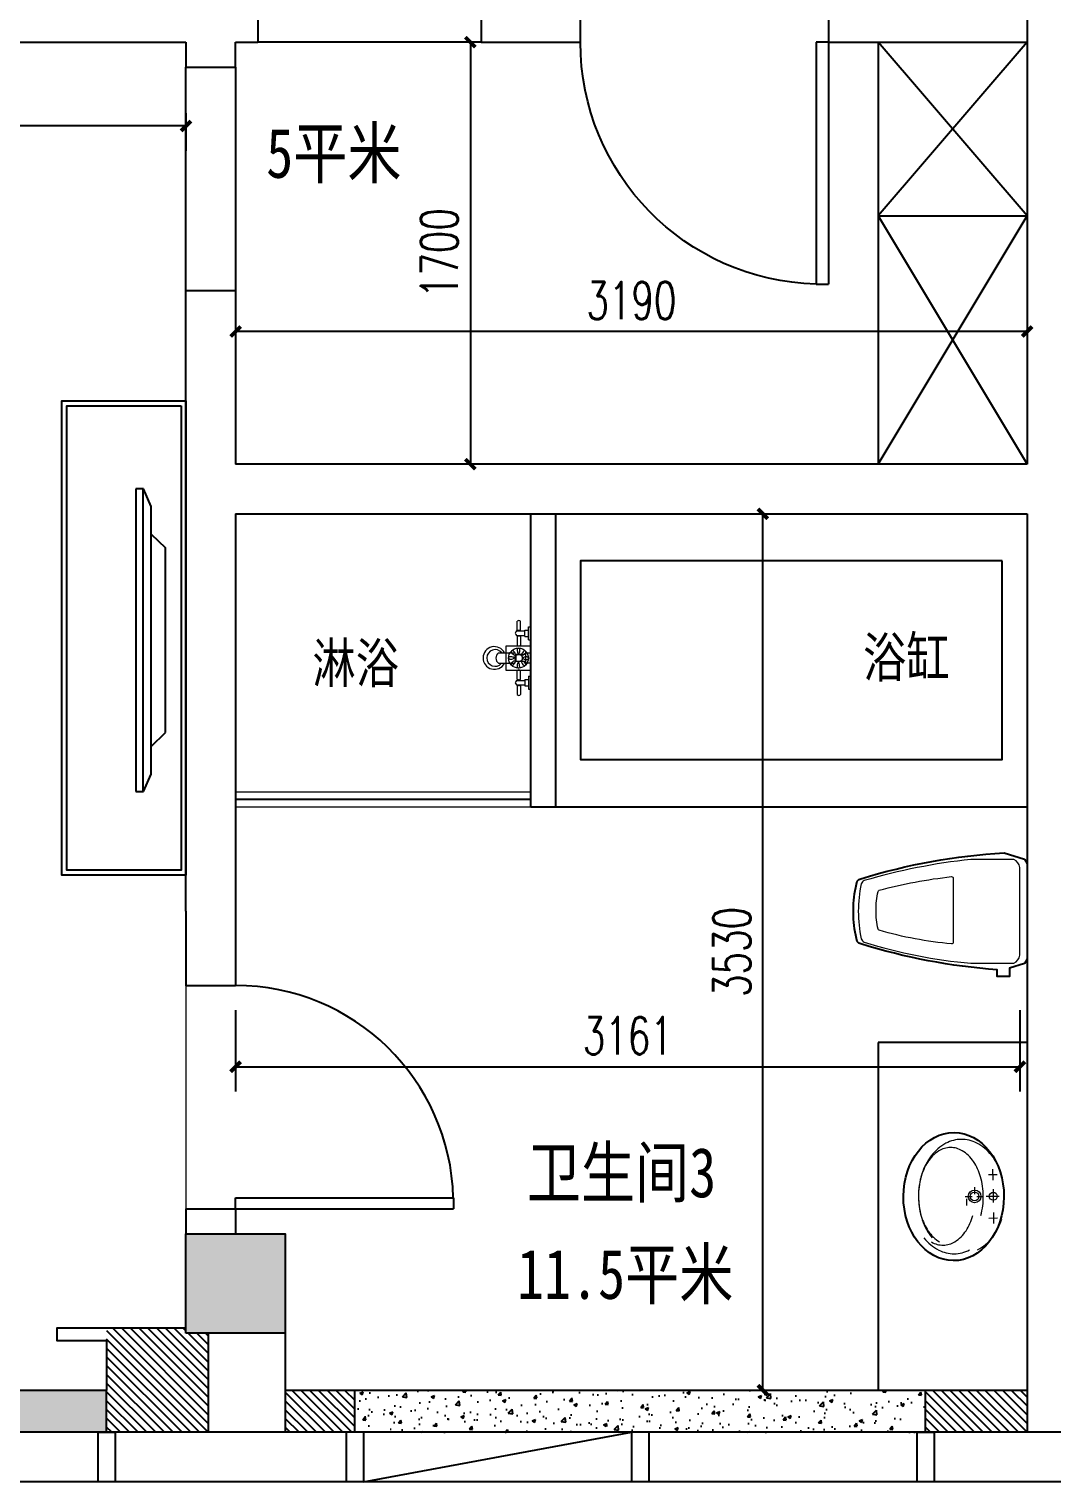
# Model space of a CAD drawing. Header units: millimetres. Extents: x 561810 to 956823, y -438984 to -391712.
# Drawn here: x 585667 to 589790, y -415003 to -409150 of the extents above; entities that cross this region are included whole.
import ezdxf

# ---------------------------------------------------------------- set-up
doc = ezdxf.new("R2010")
doc.units = ezdxf.units.MM
doc.header["$LTSCALE"] = 10
doc.header["$MEASUREMENT"] = 0
doc.layers.get('0').update_dxf_attribs({"linetype": 'CONTINUOUS'})
doc.layers.get('DEFPOINTS').update_dxf_attribs({"color": 1, "linetype": 'CONTINUOUS'})
for name, color, linetype in [('J-家私外线', 4, 'CONTINUOUS'), ('PUB_DIM', 3, 'CONTINUOUS'), ('PUB_HATCH', 144, 'CONTINUOUS'), ('WALL', 7, 'CONTINUOUS'), ('WINDOW', 4, 'CONTINUOUS'), ('填充', 8, 'CONTINUOUS'), ('墙', 7, 'CONTINUOUS')]:
    doc.layers.add(name, color=color, linetype=linetype)
doc.layers.add('家居内线', color=251, linetype='CONTINUOUS', lineweight=13)
doc.layers.add('细线', color=250, linetype='CONTINUOUS', lineweight=5)
doc.styles.add('12', font='', dxfattribs={"width": 0.8})
doc.styles.add('_TCH_DIM_T3', font='SIMPLEX', dxfattribs={"width": 0.705882, "bigfont": 'GBCBIG'})
doc.styles.get('12').set_extended_font_data('SimSun')
doc.dimstyles.new('_TCH_ARCH&&100', dxfattribs={"dimtxt": 297.5, "dimasz": 100, "dimexe": 250, "dimexo": 300, "dimgap": 126.25, "dimtad": 1, "dimdec": 0, "dimzin": 0, "dimdsep": 46, "dimtxsty": '_TCH_DIM_T3', "dimblk": 'ARCHTICK', "dimcen": 0.09, "dimclrt": 7, "dimazin": 0, "dimtfac": 1, "dimtdec": 0, "dimtix": 1, "dimtmove": 0, "dimatfit": 3, "dimldrblk": 'ARCHTICK', "dimfxl": 0, "dimtolj": 1, "dimtzin": 0, "dimarcsym": 0})

# ---------------------------------------------------------------- blocks, each defined once
blk = doc.blocks.new('$DORLIB2D$00000001')
for p, q in [((0.45, 0.975), (0.5, 0.975)), ((0.45, 0), (0.45, 0.975)), ((0.5, 0), (0.5, 0.975)), ((0.5, 0), (0.45, 0))]:
    blk.add_line(p, q)
blk.add_arc((0.475, 0), 0.975, 91.46928, 180)
blk = doc.blocks.new('_ARCHTICK')
at = {"color": 0, "linetype": 'ByBlock', "const_width": 0.4}
blk.add_lwpolyline([(-0.5, -0.5), (0.5, 0.5)], dxfattribs=at)
blk = doc.blocks.new('*D909')
at = {"layer": 'DEFPOINTS', "color": 0}
for p in [(581389.9, -409388.4), (586299.9, -409388.4), (581389.9, -409540.4)]:
    blk.add_point(p, dxfattribs=at)
at = {"layer": 'PUB_DIM', "color": 0, "lineweight": -2}
for p, q in [((581389.9, -409488.4), (581389.9, -409640.4)), ((586299.9, -409488.4), (586299.9, -409640.4))]:
    blk.add_line(p, q, dxfattribs=at)
at = {"layer": 'PUB_DIM', "color": 8, "lineweight": -2}
blk.add_line((586299.9, -409540.4), (581389.9, -409540.4), dxfattribs=at)
at = {"layer": 'PUB_DIM', "color": 8, "lineweight": -2, "xscale": 40, "yscale": 40, "zscale": 40, "rotation": 180}
blk.add_blockref('_ARCHTICK', (581389.9, -409540.4), dxfattribs=at)
at = {"layer": 'PUB_DIM', "color": 8, "lineweight": -2, "xscale": 40, "yscale": 40, "zscale": 40}
blk.add_blockref('_ARCHTICK', (586299.9, -409540.4), dxfattribs=at)
at = {"layer": 'PUB_DIM', "color": 142, "insert": (583844.9, -409415.4), "char_height": 150, "attachment_point": 5, "style": '_TCH_DIM_T3'}
blk.add_mtext('\\A1;4910', dxfattribs=at)
blk = doc.blocks.new('*D910')
at = {"layer": 'DEFPOINTS', "color": 0}
for p in [(588518.4, -411102.8), (588624.9, -411102.8), (588518.4, -414632.8)]:
    blk.add_point(p, dxfattribs=at)
at = {"layer": 'PUB_DIM', "color": 0, "lineweight": -2}
for p, q in [((588618.4, -411102.8), (588724.9, -411102.8)), ((588618.4, -414632.8), (588724.9, -414632.8))]:
    blk.add_line(p, q, dxfattribs=at)
at = {"layer": 'PUB_DIM', "color": 8, "lineweight": -2}
blk.add_line((588624.9, -414632.8), (588624.9, -411102.8), dxfattribs=at)
at = {"layer": 'PUB_DIM', "color": 8, "lineweight": -2, "xscale": 40, "yscale": 40, "zscale": 40}
for p, rotation in [((588624.9, -411102.8), 90), ((588624.9, -414632.8), 270)]:
    blk.add_blockref('_ARCHTICK', p, dxfattribs=dict(at, rotation=rotation))
at = {"layer": 'PUB_DIM', "color": 142, "insert": (588499.9, -412867.8), "char_height": 150, "attachment_point": 5, "rotation": 90, "style": '_TCH_DIM_T3'}
blk.add_mtext('\\A1;3530', dxfattribs=at)
blk = doc.blocks.new('*D911')
at = {"layer": 'DEFPOINTS', "color": 0}
for p in [(586499.9, -413002.8), (589660.8, -413002.8), (589660.8, -413330.4)]:
    blk.add_point(p, dxfattribs=at)
at = {"layer": 'PUB_DIM', "color": 0, "lineweight": -2}
for p, q in [((586499.9, -413102.8), (586499.9, -413430.4)), ((589660.8, -413102.8), (589660.8, -413430.4))]:
    blk.add_line(p, q, dxfattribs=at)
at = {"layer": 'PUB_DIM', "color": 8, "lineweight": -2}
blk.add_line((586499.9, -413330.4), (589660.8, -413330.4), dxfattribs=at)
at = {"layer": 'PUB_DIM', "color": 8, "lineweight": -2, "xscale": 40, "yscale": 40, "zscale": 40, "rotation": 180}
blk.add_blockref('_ARCHTICK', (586499.9, -413330.4), dxfattribs=at)
at = {"layer": 'PUB_DIM', "color": 8, "lineweight": -2, "xscale": 40, "yscale": 40, "zscale": 40}
blk.add_blockref('_ARCHTICK', (589660.8, -413330.4), dxfattribs=at)
at = {"layer": 'PUB_DIM', "color": 142, "insert": (588080.3, -413205.4), "char_height": 150, "attachment_point": 5, "style": '_TCH_DIM_T3'}
blk.add_mtext('\\A1;3161', dxfattribs=at)
blk = doc.blocks.new('*D914')
at = {"layer": 'DEFPOINTS', "color": 0}
for p in [(586499.9, -410069.3), (589689.9, -410069.3), (586499.9, -410368.4)]:
    blk.add_point(p, dxfattribs=at)
at = {"layer": 'PUB_DIM', "color": 0, "lineweight": -2}
for p, q in [((586499.9, -410169.3), (586499.9, -410468.4)), ((589689.9, -410169.3), (589689.9, -410468.4))]:
    blk.add_line(p, q, dxfattribs=at)
at = {"layer": 'PUB_DIM', "color": 8, "lineweight": -2}
blk.add_line((589689.9, -410368.4), (586499.9, -410368.4), dxfattribs=at)
at = {"layer": 'PUB_DIM', "color": 8, "lineweight": -2, "xscale": 40, "yscale": 40, "zscale": 40, "rotation": 180}
blk.add_blockref('_ARCHTICK', (586499.9, -410368.4), dxfattribs=at)
at = {"layer": 'PUB_DIM', "color": 8, "lineweight": -2, "xscale": 40, "yscale": 40, "zscale": 40}
blk.add_blockref('_ARCHTICK', (589689.9, -410368.4), dxfattribs=at)
at = {"layer": 'PUB_DIM', "color": 142, "insert": (588094.9, -410243.4), "char_height": 150, "attachment_point": 5, "style": '_TCH_DIM_T3'}
blk.add_mtext('\\A1;3190', dxfattribs=at)
blk = doc.blocks.new('*D915')
at = {"layer": 'DEFPOINTS', "color": 0}
for p in [(587489.9, -409202.8), (587445.9, -410902.8), (587489.9, -410902.8)]:
    blk.add_point(p, dxfattribs=at)
at = {"layer": 'PUB_DIM', "color": 0, "lineweight": -2}
for p, q in [((587389.9, -409202.8), (587345.9, -409202.8)), ((587389.9, -410902.8), (587345.9, -410902.8))]:
    blk.add_line(p, q, dxfattribs=at)
at = {"layer": 'PUB_DIM', "color": 8, "lineweight": -2}
blk.add_line((587445.9, -409202.8), (587445.9, -410902.8), dxfattribs=at)
at = {"layer": 'PUB_DIM', "color": 8, "lineweight": -2, "xscale": 40, "yscale": 40, "zscale": 40}
for p, rotation in [((587445.9, -409202.8), 90), ((587445.9, -410902.8), 270)]:
    blk.add_blockref('_ARCHTICK', p, dxfattribs=dict(at, rotation=rotation))
at = {"layer": 'PUB_DIM', "color": 142, "insert": (587320.9, -410052.8), "char_height": 150, "attachment_point": 5, "rotation": 90, "style": '_TCH_DIM_T3'}
blk.add_mtext('\\A1;1700', dxfattribs=at)

msp = doc.modelspace()

# ---------------------------------------------------------------- hatches: boundary and pattern name
h = msp.add_hatch()
h.set_pattern_fill('ANSI31', color=250, scale=200, angle=-90, style=0)
h.set_pattern_definition([(315, (586389.9, -414802.755), (17.6777, 17.6777), [])])
h.paths.add_polyline_path([(586389.9, -414802.8), (586389.9, -414402.8), (586299.9, -414402.8), (586299.9, -414382.8), (585979.9, -414382.8), (585979.9, -414632.8), (585979.9, -414802.8), (586014.9, -414802.8)])
h = msp.add_hatch()
h.set_pattern_fill('AR-CONC', color=250, scale=20, style=0)
h.set_pattern_definition([(50, (585979.9, -414802.76), (143.452, -12.5504), [15, -165]), (355, (585979.9, -414802.76), (-27.75, 150.4384), [12, -132]), (100.4514, (585991.86, -414803.8), (115.702, 137.888), [12.748, -140.2284]), (46.184, (585979.9, -414762.76), (213.448, -33.104), [22.5, -247.5]), (96.6356, (585997.69, -414765.51), (186.933, 194.824), [19.122, -210.343]), (351.184, (585979.9, -414762.76), (186.932, 194.824), [18, -198]), (21, (585999.9, -414772.76), (119.3814, -80.5238), [15, -165]), (326, (585999.9, -414772.76), (48.663, 145.03), [12, -132]), (71.4514, (586009.85, -414779.47), (168.0445, 64.506), [12.748, -140.2284]), (37.5, (585979.9, -414802.755), (2.432, 66.5788), [0, -130.4, 0, -134, 0, -132.5]), (7.5, (585979.9, -414802.755), (52.6139, 78.8823), [0, -76.4, 0, -127.4, 0, -50.5]), (327.5, (585935.3, -414802.755), (106.7645, -4.511), [0, -50, 0, -156, 0, -207]), (317.5, (585915.3, -414802.755), (116.6372, 20.021), [0, -65, 0, -103.6, 0, -147])])
h.paths.add_polyline_path([(585979.9, -414802.8), (585979.9, -414632.8), (581979.9, -414632.8), (581979.9, -414802.8), (582014.9, -414802.8)])
h = msp.add_hatch()
h.set_pattern_fill('AR-CONC', color=250, scale=20, style=0)
h.set_pattern_definition([(50, (589279.9, -414802.76), (143.452, -12.5504), [15, -165]), (355, (589279.9, -414802.76), (-27.75, 150.438), [12, -132]), (100.4514, (589291.86, -414803.8), (115.702, 137.888), [12.748, -140.228]), (46.184, (589279.9, -414762.76), (213.448, -33.104), [22.5, -247.5]), (96.636, (589297.69, -414765.51), (186.933, 194.824), [19.122, -210.343]), (351.184, (589279.9, -414762.76), (186.932, 194.824), [18, -198]), (21, (589299.9, -414772.76), (119.3814, -80.524), [15, -165]), (326, (589299.9, -414772.76), (48.663, 145.03), [12, -132]), (71.4514, (589309.85, -414779.47), (168.0445, 64.506), [12.748, -140.228]), (37.5, (589279.9, -414802.755), (2.432, 66.5788), [0, -130.4, 0, -134, 0, -132.5]), (7.5, (589279.9, -414802.755), (52.614, 78.8823), [0, -76.4, 0, -127.4, 0, -50.5]), (327.5, (589235.3, -414802.755), (106.7645, -4.511), [0, -50, 0, -156, 0, -207]), (317.5, (589215.3, -414802.755), (116.6372, 20.021), [0, -65, 0, -103.6, 0, -147])])
h.paths.add_polyline_path([(586979.9, -414632.8), (586979.9, -414802.8), (587014.9, -414802.8), (589279.9, -414802.8), (589279.9, -414632.8)])
at = {"layer": 'PUB_HATCH'}
h = msp.add_hatch(color=256, dxfattribs=at)
h.paths.add_polyline_path([(574309.9, -414402.8), (574309.9, -414002.8), (574709.9, -414002.8), (574709.9, -414402.8)])
h.paths.add_polyline_path([(562449.9, -414402.8), (562449.9, -414002.8), (562849.9, -414002.8), (562849.9, -414402.8)])
h.paths.add_polyline_path([(562449.9, -409202.8), (562449.9, -408802.8), (562849.9, -408802.8), (562849.9, -409202.8)])
h.paths.add_polyline_path([(562449.9, -402742.8), (562449.9, -402342.8), (562849.9, -402342.8), (562849.9, -402742.8)])
h.paths.add_polyline_path([(598159.9, -402742.8), (598159.9, -402342.8), (598559.9, -402342.8), (598559.9, -402742.8)])
h.paths.add_polyline_path([(598159.9, -409202.8), (598159.9, -408802.8), (598559.9, -408802.8), (598559.9, -409202.8)])
h.paths.add_polyline_path([(598159.9, -414402.8), (598159.9, -414002.8), (598559.9, -414002.8), (598559.9, -414402.8)])
h.paths.add_polyline_path([(586299.9, -414402.8), (586299.9, -414002.8), (586699.9, -414002.8), (586699.9, -414402.8)])
at = {"layer": '墙'}
h = msp.add_hatch(dxfattribs=at)
h.set_pattern_fill('ANSI31', color=250, scale=200, angle=-90, style=0)
h.set_pattern_definition([(315, (589689.9, -414802.755), (17.67767, 17.67767), [])])
h.paths.add_polyline_path([(586979.9, -414802.8), (586979.9, -414632.8), (586699.9, -414632.8), (586699.9, -414802.8)])
h.paths.add_polyline_path([(589279.9, -414632.8), (589279.9, -414802.8), (589314.9, -414802.8), (589689.9, -414802.8), (589689.9, -414632.8)])

# ---------------------------------------------------------------- linework, layer by layer
at = {"color": 1}
for p, q in [((585944.9, -414802.8), (585944.9, -415002.8)), ((586014.9, -414802.8), (586014.9, -415002.8)), ((586944.9, -414802.8), (586944.9, -415002.8)), ((587014.9, -414802.8), (587014.9, -415002.8)), ((587014.9, -415002.8), (588094.9, -414802.8)), ((588094.9, -414802.8), (588094.9, -415002.8)), ((588164.9, -414802.8), (588164.9, -415002.8)), ((589244.9, -414802.8), (589244.9, -415002.8)), ((589314.9, -414802.8), (589314.9, -415002.8))]:
    msp.add_line(p, q, dxfattribs=at)
for points in [[(587014.9, -414802.8), (586944.9, -414802.8)], [(589244.9, -414802.8), (589314.9, -414802.8)]]:
    msp.add_lwpolyline(points, dxfattribs=at)
at = {"layer": 'J-家私外线'}
msp.add_lwpolyline([(586299.9, -410647.8), (586299.9, -412557.8), (585799.9, -412557.8), (585799.9, -410647.8)], close=True, dxfattribs=at)
at = {"layer": 'WALL'}
for p, q in [((589689.9, -408502.8), (589689.9, -410902.8)), ((586589.9, -409002.8), (586589.9, -409202.8)), ((587489.9, -409002.8), (587489.9, -409202.8)), ((587889.6, -409202.8), (587889.6, -409002.8)), ((588889.6, -409002.8), (588889.6, -409202.8)), ((581389.9, -409202.8), (586299.9, -409202.8)), ((586299.9, -409202.8), (586299.9, -409302.8)), ((586499.9, -409202.8), (586589.9, -409202.8)), ((586499.9, -409302.8), (586499.9, -409202.8)), ((587489.9, -409202.8), (587889.6, -409202.8)), ((588889.6, -409202.8), (589689.9, -409202.8)), ((586499.9, -410202.8), (586499.9, -410902.8)), ((586499.9, -410202.8), (586499.9, -410902.8)), ((589689.9, -410902.8), (586499.9, -410902.8)), ((586499.9, -411102.8), (586499.9, -413002.8)), ((586499.9, -411102.8), (589689.9, -411102.8)), ((587689.9, -412282.8), (587689.9, -411102.8)), ((587789.9, -412282.8), (587789.9, -411102.8)), ((589689.9, -411102.8), (589689.9, -414802.8)), ((587689.9, -412282.8), (587789.9, -412282.8)), ((586299.9, -413902.8), (586299.9, -414002.8)), ((586499.9, -413902.8), (586499.9, -414002.8)), ((586389.9, -414402.8), (586389.9, -414802.8)), ((586699.9, -414402.8), (586699.9, -414802.8)), ((581979.9, -414632.8), (585979.9, -414632.8)), ((586699.9, -414632.8), (589689.9, -414632.8))]:
    msp.add_line(p, q, dxfattribs=at)
for points in [[(586299.9, -409302.8), (586499.9, -409302.8)], [(586299.9, -412702.8), (586299.9, -410502.8), (586299.9, -410502.8), (586299.9, -410202.8), (586499.9, -410202.8)], [(586299.9, -412702.8), (586299.9, -412702.8), (586299.9, -413002.8), (586499.9, -413002.8)], [(586299.9, -413902.8), (586499.9, -413902.8)], [(586299.9, -414402.8), (586299.9, -414002.8), (586699.9, -414002.8), (586699.9, -414402.8), (586299.9, -414402.8)], [(586299.9, -414402.8), (586299.9, -414002.8), (586699.9, -414002.8), (586699.9, -414402.8), (586299.9, -414402.8)], [(586389.9, -414002.8), (586589.9, -414002.8)], [(586979.9, -414802.8), (586979.9, -414632.8)], [(589279.9, -414802.8), (589279.9, -414632.8)]]:
    msp.add_lwpolyline(points, dxfattribs=at)
at = {"layer": 'WINDOW'}
for p, q in [((586499.9, -412252.8), (587689.9, -412252.8)), ((599009.9, -414802.8), (562009.9, -414802.8)), ((599129.9, -415002.8), (561809.9, -415002.8))]:
    msp.add_line(p, q, dxfattribs=at)
at = {"layer": '填充', "color": 142, "ltscale": 0.01}
for p, q in [((589089.9, -409202.8), (589089.9, -410902.8)), ((589089.9, -409902.8), (589689.9, -409902.8)), ((586128.3, -411002.3), (586097.7, -411002.3)), ((586097.7, -411002.3), (586097.7, -412221.9)), ((586160.2, -411073.2), (586128.3, -411002.3)), ((586160.2, -412150.9), (586160.2, -411073.2)), ((586160.2, -411184.6), (586216.9, -411240.1)), ((586216.9, -411984.1), (586216.9, -411240.1)), ((586160.2, -412039.6), (586216.9, -411984.1)), ((586128.3, -412221.9), (586160.2, -412150.9)), ((586097.7, -412221.9), (586128.3, -412221.9)), ((587789.9, -412282.8), (589689.9, -412282.8)), ((589689.9, -413232.8), (589089.9, -413232.8)), ((589089.9, -413232.8), (589089.9, -414632.8))]:
    msp.add_line(p, q, dxfattribs=at)
msp.add_lwpolyline([(586299.9, -410647.8), (586299.9, -412557.8), (585799.9, -412557.8), (585799.9, -410647.8)], close=True, dxfattribs=at)
for points in [[(589589.9, -411292.8), (587889.9, -411292.8), (587889.9, -412092.8), (589589.9, -412092.8), (589589.9, -411292.8)], [(586299.9, -414382.8), (585779.9, -414382.8), (585779.9, -414432.8), (585979.9, -414432.8), (585979.9, -414632.8)], [(585944.9, -414802.8), (586014.9, -414802.8), (585979.9, -414802.8), (585979.9, -414632.8)]]:
    msp.add_lwpolyline(points, dxfattribs=at)
msp.add_lwpolyline([(589679.9, -412494), (589689.9, -412512.6), (589689.9, -412704.1), (589689.9, -412895.6), (589679.9, -412914.2), (589618.4, -412933.3), (589618.4, -412967.1), (589568.9, -412967.1), (589568.9, -412939.3, -0.057211), (589019.8, -412835.6, -0.172572), (589005.4, -412825.6, -0.053902), (588989.7, -412722.7), (588989.7, -412704.1), (588989.7, -412685.5, -0.053902), (589005.4, -412582.6, -0.172572), (589019.8, -412572.6, -0.059878), (589596.9, -412468.3)], format="xyb", close=True, dxfattribs=at)
msp.add_ellipse((589393.8, -413853.1), major_axis=(1.4, 258.2), ratio=0.784654, start_param=3.141593, end_param=9.424778, dxfattribs=at)
at = {"layer": '墙', "color": 250}
for p, q in [((587489.9, -409202.8), (586589.9, -409202.8)), ((586299.9, -410202.8), (586299.9, -409302.8)), ((586499.9, -409302.8), (586499.9, -410202.8)), ((586125.4, -411002.3), (586125.4, -412221.9))]:
    msp.add_line(p, q, dxfattribs=at)
for points in [[(589689.9, -409202.8), (589089.9, -409902.8), (589689.9, -410902.8)], [(589089.9, -410902.8), (589689.9, -409902.8), (589089.9, -409202.8)]]:
    msp.add_lwpolyline(points, dxfattribs=at)
at = {"layer": '墙', "color": 250, "elevation": 0}
msp.add_lwpolyline([(586279.9, -410667.8), (586279.9, -412537.8), (585819.9, -412537.8), (585819.9, -410667.8)], close=True, dxfattribs=at)
at = {"layer": '家居内线', "color": 251}
for p, q in [((587635.1, -411570.9), (587635.1, -411535.8)), ((587648.6, -411570.9), (587648.6, -411535.8)), ((587679.9, -411610.3), (587679.9, -411557.5)), ((587679.9, -411557.5), (587689.9, -411557.5)), ((587632.3, -411574.7), (587665.5, -411574.7)), ((587632.3, -411593.2), (587665.5, -411593.2)), ((587635.1, -411597), (587635.1, -411632.1)), ((587648.6, -411597), (587648.6, -411632.1)), ((587665.5, -411596.8), (587665.5, -411571.1)), ((587665.5, -411571.1), (587679.9, -411571.1)), ((587665.5, -411596.8), (587679.9, -411596.8)), ((587679.9, -411610.3), (587689.9, -411610.3)), ((587559.5, -411662.9), (587624.7, -411662.9)), ((587604.4, -411678.2), (587602.9, -411678.9)), ((587611.4, -411662.2), (587610.8, -411660.7)), ((587618.8, -411654.8), (587617.3, -411654.1)), ((587668.9, -411669.9), (587628.5, -411669.9)), ((587635.1, -411648.3), (587635.7, -411646.8)), ((587645.6, -411648.3), (587645, -411646.8)), ((587661.7, -411655.3), (587663.1, -411654.7)), ((587669.1, -411662.8), (587669.7, -411661.3)), ((587675.5, -411679.1), (587677, -411679.7)), ((587559.5, -411705), (587624.7, -411705)), ((587604.4, -411688.7), (587602.9, -411688.1)), ((587610.8, -411705), (587610.2, -411706.5)), ((587618.2, -411712.4), (587616.7, -411713.1)), ((587668.9, -411697.9), (587628.5, -411697.9)), ((587634.3, -411719.4), (587634.9, -411720.9)), ((587635.1, -411769.9), (587635.1, -411734.8)), ((587644.7, -411719.4), (587644.1, -411720.9)), ((587648.7, -411769.9), (587648.7, -411734.8)), ((587661.1, -411713), (587662.6, -411713.7)), ((587668.5, -411705.6), (587669.1, -411707.1)), ((587675.5, -411689.6), (587677, -411688.9)), ((587632.4, -411773.7), (587665.6, -411773.7)), ((587632.4, -411792.2), (587665.6, -411792.2)), ((587635.1, -411796), (587635.1, -411831.1)), ((587648.7, -411796), (587648.7, -411831.1)), ((587665.6, -411770.1), (587665.6, -411795.8)), ((587665.6, -411770.1), (587679.9, -411770.1)), ((587665.6, -411795.8), (587679.9, -411795.8)), ((587679.9, -411756.6), (587679.9, -411809.4)), ((587679.9, -411756.6), (587689.9, -411756.6)), ((587679.9, -411809.4), (587689.9, -411809.4)), ((586499.9, -412222.8), (587689.9, -412222.8)), ((586499.9, -412282.8), (587689.9, -412282.8)), ((586299.9, -413002.8), (586299.9, -413902.8)), ((589533.8, -413764.7), (589568.8, -413764.4)), ((589552.7, -413786.9), (589552.3, -413742.6)), ((589440.7, -413853), (589468.2, -413852.7)), ((589477.6, -413815.1), (589477.9, -413842.9)), ((589487.7, -413852.6), (589513, -413852.3)), ((589525.3, -413852.2), (589577.7, -413851.8)), ((589553, -413823.7), (589553.5, -413877.4)), ((589445.3, -413862.4), (589445.5, -413888.5)), ((589535.4, -413939.6), (589570.4, -413939.3)), ((589553.8, -413917), (589554.2, -413961.3))]:
    msp.add_line(p, q, dxfattribs=at)
for points in [[(587689.9, -411733.9), (587589.9, -411733.9), (587589.9, -411633.9), (587689.9, -411633.9)], [(587668.9, -411662.9), (587689.9, -411662.9), (587689.9, -411704.9), (587668.9, -411704.9)]]:
    msp.add_lwpolyline(points, close=True, dxfattribs=at)
for centre, radius in [((587639.9, -411683.9), 40.1), ((587640.3, -411683.9), 15), ((589478, -413852.6), 25.6), ((589478, -413852.6), 17.7), ((589553.3, -413852), 15.9)]:
    msp.add_circle(centre, radius, dxfattribs=at)
for centre, radius, start, end in [((587641.9, -411541.7), 9.01, 41.26194, 138.76478), ((587641.9, -411549.4), 22.5, 252.52818, 287.49854), ((587638, -411583.9), 10.8, 121.30994, 238.71678), ((587641.9, -411618.5), 22.5, 72.52818, 107.49854), ((587542.8, -411683.5), 45.8, 26.73072, 332.02905), ((587545.9, -411683.5), 33.6, 37.97433, 320.36306), ((587574.3, -411683.9), 25.7, 125.17594, 234.85079), ((587604.8, -411683.5), 5, 112.64006, 247.35994), ((587615.4, -411658.8), 5, 67.64006, 202.35994), ((587594.4, -411683.9), 36.9, 337.7312, 34.75899), ((587641.9, -411626.2), 9.01, 221.26194, 318.76478), ((587640.3, -411648.8), 5, 22.64006, 157.35994), ((587665, -411659.4), 5, 337.64006, 112.35994), ((587675, -411684.3), 5, 292.64006, 67.35994), ((587614.8, -411708.4), 5, 157.64006, 292.35994), ((587594.4, -411683.9), 36.9, 325.26773, 337.7312), ((587639.5, -411719), 5, 202.64006, 337.35994), ((587641.9, -411740.7), 9.01, 41.26194, 138.76478), ((587664.5, -411709), 5, 247.64006, 22.35994), ((587638, -411783), 10.8, 121.30994, 238.71678), ((587641.9, -411748.4), 22.5, 252.52818, 287.49854), ((587641.9, -411817.5), 22.5, 72.52818, 107.49854), ((587641.9, -411825.2), 9.01, 221.26194, 318.76478), ((589414.4, -413795.8), 149.7, 122.44858, 146.90745), ((589451, -413802.2), 185.9, 118.33804, 142.38933), ((589381.7, -413744.3), 88.7, 90.50761, 122.44858), ((589425.7, -413755.3), 132.6, 90.50761, 118.33804), ((589381.7, -413744.3), 88.7, 58.56663, 90.50761), ((589425.7, -413755.3), 132.6, 62.67717, 90.50761), ((589349.9, -413796.3), 149.7, 34.10776, 58.56663), ((589401.2, -413802.7), 185.9, 38.62588, 62.67717), ((589465.9, -413829.3), 211.1, 146.90745, 165.12047), ((589490.3, -413832.5), 235.6, 142.38933, 162.50353), ((589299.1, -413830.8), 211.1, 15.89475, 34.10776), ((589362.4, -413833.7), 235.6, 18.51168, 38.62588), ((589552, -413852), 300.3, 162.50353, 180.50761), ((589547, -413850.9), 295, 165.12047, 180.50761), ((589218.3, -413853.8), 295, 0.50761, 15.89475), ((589547, -413850.9), 295, 180.50761, 195.89475), ((589218.3, -413853.8), 295, 345.12047, 0.50761), ((589552, -413852), 300.3, 180.50761, 198.51168), ((589466.3, -413873.8), 211.1, 195.89475, 214.10776), ((589490.7, -413872.5), 235.6, 198.51168, 218.62588), ((589266.7, -413875.3), 211.1, 326.90745, 345.12047), ((589362.8, -413873.7), 235.6, 322.38933, 342.50353), ((589419.1, -413903.5), 185.9, 218.62588, 242.67717), ((589415.4, -413908.3), 149.7, 214.10776, 238.56663), ((589318.2, -413908.9), 149.7, 302.44858, 326.90745), ((589402.1, -413904), 185.9, 298.33804, 322.38933), ((589350.9, -413960.3), 88.7, 238.56663, 270.50761), ((589394.6, -413950.9), 132.6, 242.67717, 270.50761), ((589350.9, -413960.3), 88.7, 270.50761, 302.44858), ((589394.6, -413950.9), 132.6, 270.50761, 298.33804)]:
    msp.add_arc(centre, radius, start, end, dxfattribs=at)
for centre, major_axis in [((587604.4, -411683.5), (18.3, 0)), ((587615.1, -411658.5), (12.9, -12.9)), ((587640.3, -411648.3), (0, -18.3)), ((587665.4, -411659.1), (-12.9, -12.9)), ((587675.5, -411684.3), (-18.3, 0)), ((587614.5, -411708.7), (12.9, 12.9)), ((587639.5, -411719.4), (0, 18.3)), ((587664.8, -411709.3), (-12.9, 12.9))]:
    msp.add_ellipse(centre, major_axis=major_axis, ratio=0.286893, start_param=4.712389, end_param=7.853982, dxfattribs=at)
at = {"layer": '细线'}
msp.add_lwpolyline([(589636.6, -412913.1, 0.209294), (589660.8, -412881.2), (589660.8, -412527, 0.209294), (589636.6, -412495.1), (589463.3, -412495.1, 0.04506), (589033.7, -412580.3, 0.266533), (589021.6, -412593.8, 0.055623), (589009.5, -412704.1, 0.055623), (589021.6, -412814.4, 0.264903), (589033.6, -412827.9, 0.056066), (589463.4, -412913.1), (589636.6, -412913.1)], format="xyb", dxfattribs=at)
msp.add_lwpolyline([(589089.3, -412775.7, -0.055659), (589080.9, -412699.8, -0.055659), (589089.3, -412623.9, -0.262781), (589093.4, -412619.1, -0.038851), (589385.1, -412564.4, -0.448495), (589392.1, -412570.6), (589392.1, -412829, -0.443207), (589385.2, -412835.2, -0.048402), (589093.4, -412780.4, -0.262781)], format="xyb", close=True, dxfattribs=at)

# ---------------------------------------------------------------- block references
at = {"layer": 'WINDOW', "xscale": 1000, "yscale": -1000, "zscale": 1000}
msp.add_blockref('$DORLIB2D$00000001', (588389.6, -409202.8), dxfattribs=at)
at = {"layer": 'WINDOW', "xscale": -900, "yscale": -900, "zscale": -900, "rotation": 90}
msp.add_blockref('$DORLIB2D$00000001', (586499.9, -413452.8), dxfattribs=at)

# ---------------------------------------------------------------- texts
at = {"layer": '填充', "color": 142, "ltscale": 0.01, "style": '12', "width": 0.8}
for s, height, p in [('5平米', 200, (586623.2, -409749.2)), ('淋浴', 160, (586809.2, -411783.9)), ('浴缸', 160, (589028.2, -411760.6)), ('卫生间3', 200, (587673.1, -413856.1)), ('11.5平米', 200, (587634.2, -414265.3))]:
    msp.add_text(s, height=height, dxfattribs=at).set_placement(p)

# ---------------------------------------------------------------- dimensions: what is measured, and where the dimension line sits
at = {"layer": 'PUB_DIM', "color": 8}
for base, p1, p2, picture, middle in [((587445.9, -410902.8), (587489.9, -409202.8), (587489.9, -410902.8), '*D915', (587320.9, -410052.8)), ((588624.9, -411102.8), (588518.4, -414632.8), (588518.4, -411102.8), '*D910', (588499.9, -412867.8))]:
    dim = msp.add_linear_dim(base=base, p1=p1, p2=p2, angle=90, dimstyle='_TCH_ARCH&&100', override={"dimtxt": 150, "dimasz": 40, "dimexe": 100, "dimexo": 100, "dimgap": 50, "dimclrd": 8, "dimclrt": 142}, dxfattribs=at)
    dim.commit()
    dim.dimension.update_dxf_attribs({"geometry": picture, "text_midpoint": middle})
for base, p1, p2, picture, middle in [((581389.9, -409540.4), (586299.9, -409388.4), (581389.9, -409388.4), '*D909', (583844.9, -409415.4)), ((586499.9, -410368.4), (589689.9, -410069.3), (586499.9, -410069.3), '*D914', (588094.9, -410243.4)), ((589660.8, -413330.4), (586499.9, -413002.8), (589660.8, -413002.8), '*D911', (588080.3, -413205.4))]:
    dim = msp.add_linear_dim(base=base, p1=p1, p2=p2, dimstyle='_TCH_ARCH&&100', override={"dimtxt": 150, "dimasz": 40, "dimexe": 100, "dimexo": 100, "dimgap": 50, "dimclrd": 8, "dimclrt": 142}, dxfattribs=at)
    dim.commit()
    dim.dimension.update_dxf_attribs({"geometry": picture, "text_midpoint": middle})

doc.saveas('drawing.dxf')
